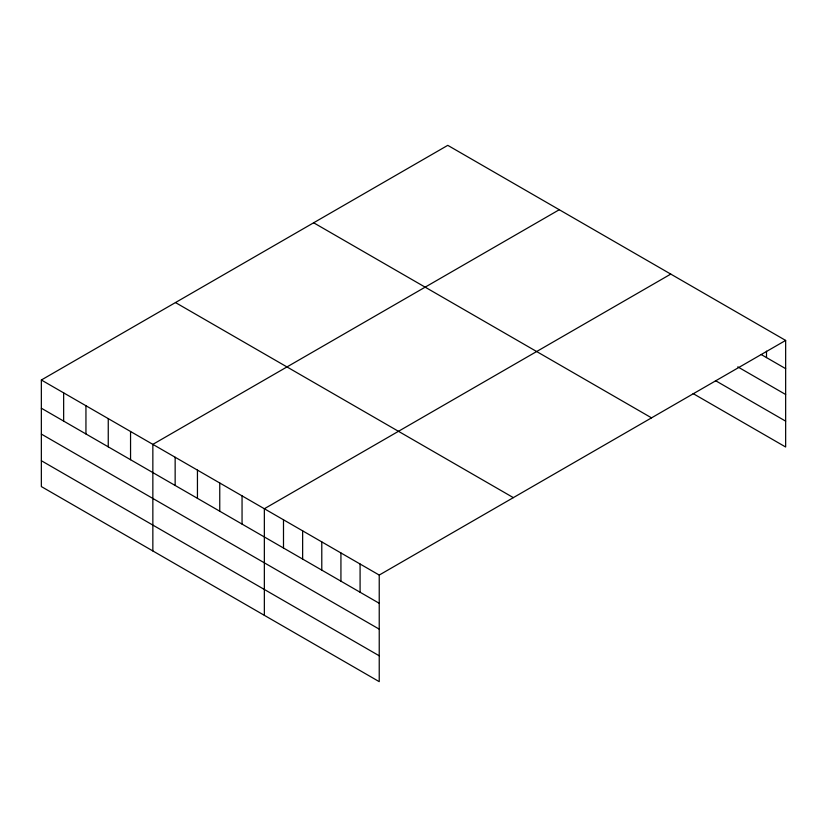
<?xml version="1.0" encoding="UTF-8"?>
<svg xmlns="http://www.w3.org/2000/svg" width="827" height="827" viewBox="0 0 827 827"><rect width="100%" height="100%" fill="white"/><g stroke="black" fill="none" stroke-linecap="round" stroke-linejoin="round"><path stroke-width="1.24" d="M693.109 393.58L785.65 447.004L785.65 340.424L447.769 145.345L41.35 379.996L41.35 486.576L379.231 681.655L379.231 575.065L41.35 379.996M559.269 209.727L152.85 444.368L152.85 550.947M670.769 274.099L264.351 508.739L264.351 615.329M379.231 575.065L785.65 340.424M761.181 354.525L785.65 368.646M737.787 366.868L785.65 394.5M715.448 380.616L785.65 421.15M313.65 222.783L651.531 417.852M175.469 302.558L513.35 497.637M41.35 408.218L379.231 603.286M41.35 434.082L379.231 629.151M41.35 460.722L379.231 655.79M766.505 351.175L766.505 357.595M360.086 564.014L360.086 592.235M340.931 552.963L340.931 581.185M321.786 541.902L321.786 570.123M302.641 530.851L302.641 559.073M283.496 519.801L283.496 548.022M242.053 495.869L242.053 524.091M219.755 482.989L219.755 511.22M197.446 470.118L197.446 498.34M175.148 457.248L175.148 485.47M130.552 431.498L130.552 459.719M108.254 418.617L108.254 446.838M85.946 405.747L85.946 433.968M63.648 392.866L63.648 421.088"/></g></svg>
